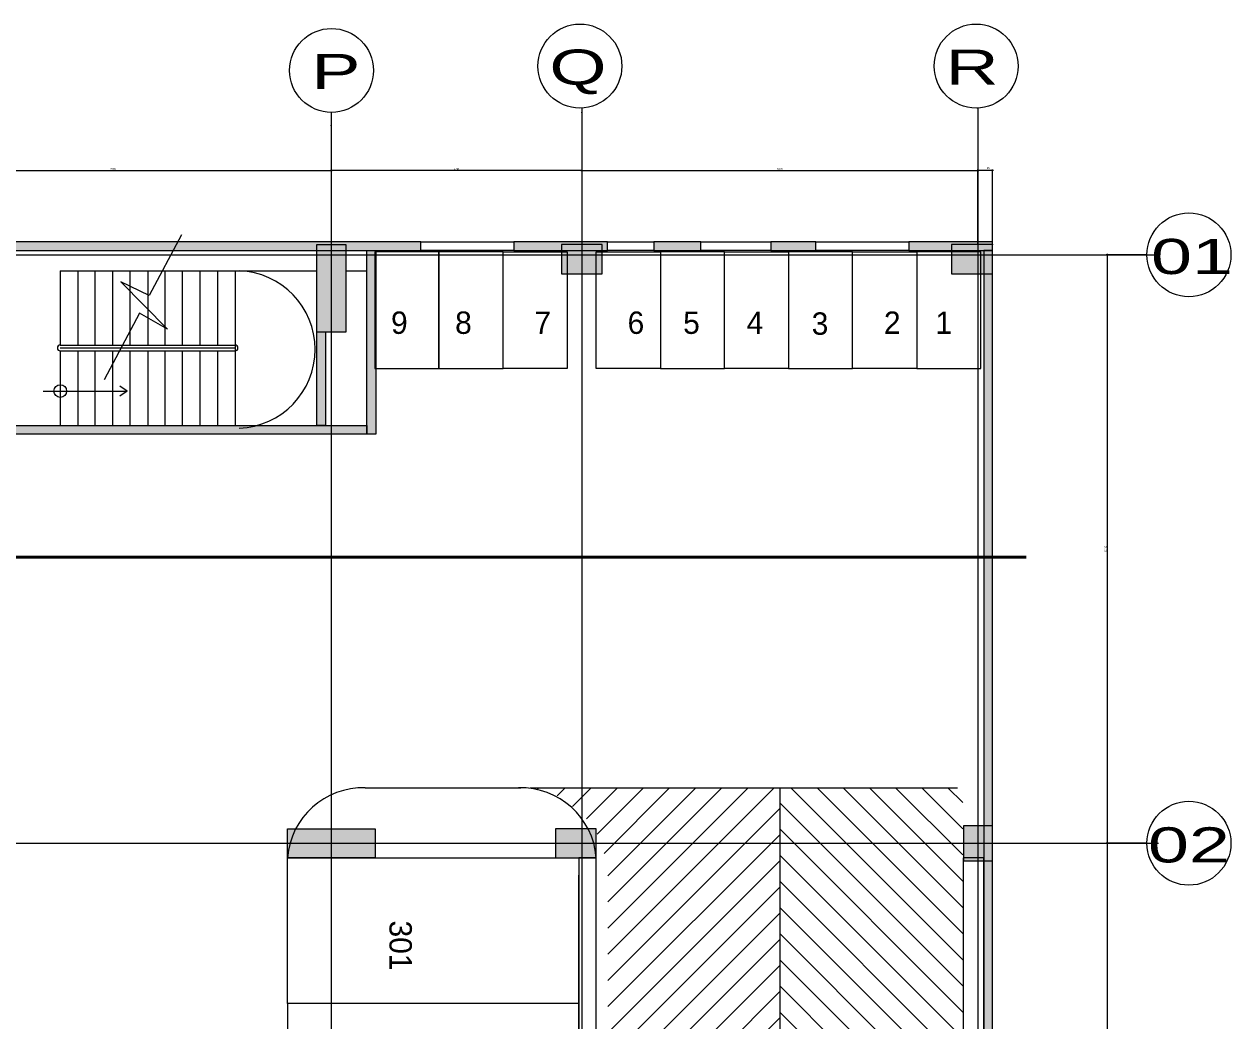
# Model space of a CAD drawing. Header units: metres. Extents: x 31.9 to 92.3, y -29 to 44.
# Drawn here: x 66.23 to 86.94, y 20.8 to 37.91 of the extents above; entities that cross this region are included whole.
import ezdxf

# ---------------------------------------------------------------- set-up
doc = ezdxf.new("R2010")
doc.units = ezdxf.units.M
doc.header["$LTSCALE"] = 100
for name, pattern in [('IMPORT-CENTER _5_', [0.7, 0.3, -0.2, 0, -0.2]), ('IMPORT-DASHED2 _4_', [9.525, 6.35, -3.175]), ('IMPORT-HIDDEN2 _3_', [0.1875, 0.125, -0.0625])]:
    doc.linetypes.add(name, pattern=pattern)
doc.layers.get('0').update_dxf_attribs({"color": 254})
for name, color, linetype, lineweight in [('0-1', 254, 'Continuous', 9), ('A-columnas', 211, 'Continuous', 9), ('AREA PARQUEO', 254, 'Continuous', 9), ('Arqui', 8, 'Continuous', 0), ('EJE-ESTRUCTURA', 254, 'IMPORT-CENTER _5_', 9), ('ET 3-SECLONG - 24 04 24_dwg-1', 254, 'Continuous', 9), ('F-1', 254, 'Continuous', 9), ('F-2', 254, 'Continuous', 9), ('HACHTCOLUMNA', 253, 'Continuous', 9), ('JCA_TEXTO1', 254, 'Continuous', 9), ('Muro', 251, 'Continuous', 35), ('PROYECCION', 254, 'IMPORT-DASHED2 _4_', 9), ('RE-ESTRUCTURA-1', 211, 'IMPORT-HIDDEN2 _3_', 9)]:
    doc.layers.add(name, color=color, linetype=linetype, lineweight=lineweight)
doc.styles.add('ROMANS', font='arial.ttf', dxfattribs={"width": 0.7})
doc.styles.add('style2', font='arial.ttf', dxfattribs={"width": 1.5})
doc.dimstyles.new('1-10', dxfattribs={"dimscale": 10, "dimtxt": 0.0037, "dimasz": 0.001, "dimexe": 0.0018, "dimexo": 0.0018, "dimgap": 0.0005, "dimtad": 1, "dimzin": 4, "dimdsep": 46, "dimtxsty": 'ROMANS', "dimblk": 'ARCHTICK', "dimcen": 0.003, "dimdle": 0.0015, "dimclrd": 1, "dimclre": 1, "dimclrt": 4, "dimadec": 0, "dimazin": 0, "dimtfac": 1, "dimtix": 1, "dimtmove": 2, "dimatfit": 3, "dimldrblk": 'flecha', "dimfxl": 1, "dimtolj": 1, "dimtzin": 4, "dimarcsym": 0})

# ---------------------------------------------------------------- blocks, each defined once
blk = doc.blocks.new('ET 3-SECLONG - 24 04 24_dwg_R21-2125878-NIVEL 03')
at = {"layer": 'F-1'}
for p, q in [((55.833, 28.763), (55.133, 28.763)), ((55.178, 28.763), (55.143, 28.763)), ((55.223, 28.763), (55.153, 28.763)), ((55.223, 28.763), (55.153, 28.763)), ((55.203, 28.763), (55.163, 28.763)), ((55.203, 28.763), (55.173, 28.763)), ((55.178, 28.763), (55.203, 28.763)), ((55.207, 28.763), (55.233, 28.763)), ((55.233, 28.763), (55.213, 28.763)), ((55.245, 28.763), (55.272, 28.763)), ((57.973, 28.763), (55.272, 28.763)), ((55.673, 28.763), (55.833, 28.763)), ((55.723, 28.763), (55.673, 28.763)), ((55.713, 28.763), (55.693, 28.763)), ((55.723, 28.763), (55.723, 28.763)), ((55.843, 28.763), (55.843, 28.763)), ((55.923, 28.763), (55.923, 28.763)), ((56.093, 28.763), (56.493, 28.763)), ((56.113, 28.763), (56.093, 28.763)), ((56.113, 28.763), (56.38, 28.763)), ((58.363, 28.763), (56.213, 28.763)), ((56.224, 28.763), (56.232, 28.763)), ((56.231, 28.763), (56.224, 28.763)), ((56.261, 28.763), (56.231, 28.763)), ((56.232, 28.763), (56.495, 28.763)), ((57.136, 28.763), (56.261, 28.763)), ((56.333, 28.763), (56.323, 28.763)), ((58.193, 28.763), (56.373, 28.763)), ((56.383, 28.763), (56.452, 28.763)), ((56.433, 28.763), (57.753, 28.763)), ((56.495, 28.763), (56.516, 28.763)), ((56.503, 28.763), (57.696, 28.763)), ((56.516, 28.763), (57.058, 28.763)), ((57.753, 28.763), (56.943, 28.763)), ((57.058, 28.763), (57.088, 28.763)), ((57.088, 28.763), (57.166, 28.763)), ((57.113, 28.763), (57.233, 28.763)), ((57.166, 28.763), (57.136, 28.763)), ((57.165, 28.763), (57.195, 28.763)), ((57.165, 28.763), (57.277, 28.763)), ((57.693, 28.763), (57.195, 28.763)), ((57.233, 28.763), (57.243, 28.763)), ((57.306, 28.763), (57.277, 28.763)), ((57.693, 28.763), (57.711, 28.763)), ((57.696, 28.763), (57.711, 28.763)), ((57.696, 28.763), (57.701, 28.763)), ((58.032, 28.763), (57.711, 28.763)), ((57.893, 28.763), (57.769, 28.763)), ((57.898, 28.763), (57.801, 28.763)), ((57.821, 28.763), (57.904, 28.763)), ((57.898, 28.763), (57.911, 28.763)), ((57.906, 28.763), (57.904, 28.763)), ((57.912, 28.763), (57.906, 28.763)), ((57.907, 28.763), (57.907, 28.763)), ((58.022, 28.763), (57.989, 28.763)), ((58.006, 28.763), (58.062, 28.763)), ((58.049, 28.763), (58.033, 28.763)), ((58.049, 28.763), (58.068, 28.763)), ((58.109, 28.763), (58.075, 28.763)), ((58.123, 28.763), (58.093, 28.763)), ((58.112, 28.763), (58.106, 28.763)), ((58.112, 28.763), (58.123, 28.763)), ((58.123, 28.763), (58.123, 28.763)), ((58.383, 28.763), (58.173, 28.763)), ((58.193, 28.763), (58.203, 28.763)), ((58.273, 28.763), (58.973, 28.763)), ((58.323, 28.763), (58.323, 28.763)), ((58.413, 28.763), (58.826, 28.763)), ((58.413, 28.763), (58.833, 28.763)), ((58.443, 28.763), (58.443, 28.763)), ((58.523, 28.763), (58.523, 28.763)), ((59.523, 28.763), (58.873, 28.763)), ((58.973, 28.763), (58.913, 28.763)), ((59.498, 28.763), (58.923, 28.763)), ((59.023, 28.763), (59.049, 28.763)), ((59.023, 28.763), (59.023, 28.763)), ((59.049, 28.763), (59.243, 28.763)), ((59.333, 28.763), (59.343, 28.763)), ((59.368, 28.763), (59.393, 28.763)), ((59.393, 28.763), (59.423, 28.763)), ((59.5, 28.763), (59.472, 28.763)), ((59.527, 28.763), (59.498, 28.763)), ((59.5, 28.763), (59.513, 28.763)), ((59.553, 28.763), (59.523, 28.763))]:
    blk.add_line(p, q, dxfattribs=at)
at = {"layer": 'F-1', "flags": 128}
for points in [[(58.423, 28.763), (55.123, 28.763), (55.133, 28.763), (55.223, 28.763)], [(58.423, 28.763), (55.123, 28.763), (55.123, 28.763)], [(59.433, 28.763), (55.253, 28.763), (55.213, 28.763), (55.143, 28.763), (55.143, 28.763)], [(55.245, 28.763), (55.243, 28.763), (55.213, 28.763), (55.213, 28.763), (55.143, 28.763), (55.163, 28.763)], [(55.207, 28.763), (55.173, 28.763), (55.173, 28.763), (55.193, 28.763)], [(55.363, 28.763), (55.243, 28.763), (55.243, 28.763), (55.203, 28.763), (55.193, 28.763), (55.223, 28.763), (55.233, 28.763), (55.223, 28.763), (55.693, 28.763)], [(56.343, 28.763), (56.323, 28.763), (55.603, 28.763), (55.203, 28.763)], [(55.223, 28.763), (55.603, 28.763), (55.573, 28.763), (55.233, 28.763)], [(55.233, 28.763), (55.693, 28.763), (55.603, 28.763)], [(55.673, 28.763), (55.673, 28.763), (55.603, 28.763)], [(55.693, 28.763), (55.773, 28.763), (56.333, 28.763), (56.323, 28.763)], [(56.373, 28.763), (58.273, 28.763), (58.273, 28.763), (56.323, 28.763), (56.293, 28.763)], [(56.433, 28.763), (56.343, 28.763), (56.363, 28.763), (56.503, 28.763), (56.493, 28.763)], [(56.383, 28.763), (56.383, 28.763), (56.383, 28.763)], [(58.333, 28.763), (56.463, 28.763), (56.453, 28.763)], [(57.983, 28.763), (58.033, 28.763), (58.023, 28.763), (57.973, 28.763), (57.306, 28.763)], [(57.711, 28.763), (58.193, 28.763), (58.293, 28.763)], [(58.443, 28.763), (57.813, 28.763), (57.743, 28.763)], [(58.213, 28.763), (57.763, 28.763), (57.813, 28.763)], [(57.989, 28.763), (57.983, 28.763), (57.973, 28.763), (57.963, 28.763)], [(58.068, 28.763), (58.103, 28.763), (58.093, 28.763), (58.022, 28.763)], [(59.383, 28.763), (58.223, 28.763), (58.063, 28.763)], [(59.409, 28.763), (58.453, 28.763), (58.293, 28.763), (58.403, 28.763), (59.368, 28.763)], [(58.393, 28.763), (58.393, 28.763), (58.383, 28.763), (58.383, 28.763)], [(58.503, 28.763), (58.453, 28.763), (59.403, 28.763), (59.493, 28.763), (59.483, 28.763), (58.813, 28.763)], [(58.803, 28.763), (59.553, 28.763), (59.553, 28.763)], [(59.293, 28.763), (59.423, 28.763), (59.453, 28.763), (59.293, 28.763), (58.973, 28.763), (58.973, 28.763), (59.323, 28.763), (59.413, 28.763), (59.472, 28.763)], [(59.293, 28.763), (59.293, 28.763), (59.293, 28.763)], [(59.473, 28.763), (59.473, 28.763), (59.423, 28.763)], [(59.553, 28.763), (59.533, 28.763), (59.527, 28.763)]]:
    blk.add_lwpolyline(points, dxfattribs=at)
blk = doc.blocks.new('ET 3-SECLONG - 24 04 24_dwg-2120625-NIVEL 03')
at = {"layer": '0-1', "flags": 128}
blk.add_lwpolyline([(75.173, 28.763), (75.174, 28.763), (75.224, 28.763), (75.223, 28.763)], close=True, dxfattribs=at)
at = {"layer": 'A-columnas', "flags": 128}
for points in [[(76.046, 28.763), (38.574, 28.763), (38.574, 28.763), (76.046, 28.763)], [(76.047, 28.763), (38.575, 28.763), (38.575, 28.763), (76.047, 28.763)], [(76.046, 28.763), (38.575, 28.763), (38.575, 28.763), (76.046, 28.763)], [(76.047, 28.763), (38.576, 28.763), (38.576, 28.763), (76.047, 28.763)], [(44.169, 28.763), (75.521, 28.763), (75.521, 28.763), (44.008, 28.763), (44.008, 28.763)], [(44.43, 28.763), (75.175, 28.763), (75.175, 28.763), (44.366, 28.763), (44.365, 28.763)], [(44.365, 28.763), (75.175, 28.763), (75.175, 28.763), (44.365, 28.763)]]:
    blk.add_lwpolyline(points, close=True, dxfattribs=at)
for points in [[(44.118, 28.763), (75.57, 28.763), (75.57, 28.763), (43.993, 28.763), (43.993, 28.763), (44.118, 28.763)], [(82.346, 28.763), (82.346, 28.763), (76.046, 28.763), (76.046, 28.763), (82.346, 28.763)], [(82.347, 28.763), (82.347, 28.763), (76.047, 28.763), (76.047, 28.763), (82.347, 28.763)], [(82.347, 28.763), (82.347, 28.763), (76.048, 28.763), (76.048, 28.763), (82.347, 28.763)]]:
    blk.add_lwpolyline(points, dxfattribs=at)
at = {"layer": 'AREA PARQUEO'}
for p, q in [((78.285, 28.763), (80.418, 28.763)), ((80.419, 28.763), (78.285, 28.763)), ((80.419, 28.763), (78.286, 28.763)), ((80.472, 28.763), (78.338, 28.763)), ((80.472, 28.763), (78.339, 28.763)), ((80.473, 28.763), (78.339, 28.763))]:
    blk.add_line(p, q, dxfattribs=at)
at = {"layer": 'EJE-ESTRUCTURA'}
for p, q in [((71.497, 28.763), (71.502, 28.763)), ((75.796, 28.763), (75.802, 28.763))]:
    blk.add_line(p, q, dxfattribs=at)
at = {"layer": 'F-2', "flags": 128}
for points in [[(72.247, 28.763), (70.747, 28.763), (70.748, 28.763), (72.248, 28.763)], [(72.248, 28.763), (70.748, 28.763), (70.749, 28.763), (72.249, 28.763)], [(72.249, 28.763), (70.749, 28.763), (70.75, 28.763), (72.25, 28.763)], [(72.249, 28.763), (70.749, 28.763), (70.749, 28.763), (72.249, 28.763)], [(72.25, 28.763), (70.75, 28.763), (70.751, 28.763), (72.251, 28.763)], [(72.25, 28.763), (70.75, 28.763), (70.75, 28.763), (72.25, 28.763)], [(72.251, 28.763), (70.751, 28.763), (70.751, 28.763), (72.251, 28.763)], [(72.251, 28.763), (70.751, 28.763), (70.752, 28.763), (72.252, 28.763)], [(76.045, 28.763), (75.546, 28.763), (75.547, 28.763), (76.046, 28.763)], [(76.046, 28.763), (75.547, 28.763), (75.547, 28.763), (76.046, 28.763)], [(76.046, 28.763), (75.547, 28.763), (75.548, 28.763), (76.047, 28.763)], [(76.047, 28.763), (75.548, 28.763), (75.548, 28.763), (76.047, 28.763)], [(82.346, 28.763), (76.046, 28.763), (76.046, 28.763), (82.346, 28.763)], [(82.347, 28.763), (76.047, 28.763), (76.046, 28.763), (82.346, 28.763)], [(82.347, 28.763), (76.047, 28.763), (76.047, 28.763), (82.347, 28.763)], [(82.847, 28.763), (82.347, 28.763), (82.348, 28.763), (82.847, 28.763)], [(82.847, 28.763), (82.348, 28.763), (82.349, 28.763), (82.848, 28.763)], [(82.848, 28.763), (82.349, 28.763), (82.349, 28.763), (82.848, 28.763)], [(82.848, 28.763), (82.349, 28.763), (82.35, 28.763), (82.849, 28.763)]]:
    blk.add_lwpolyline(points, close=True, dxfattribs=at)
at = {"layer": 'HACHTCOLUMNA'}
blk.add_line((83.427, 28.763), (38.194, 28.763), dxfattribs=at)
at = {"layer": 'HACHTCOLUMNA', "flags": 128}
blk.add_lwpolyline([(38.194, 28.763), (82.849, 28.763), (82.849, 28.763), (83.427, 28.763)], dxfattribs=at)
at = {"layer": 'JCA_TEXTO1'}
for p, q in [((72.222, 28.763), (72.222, 28.763)), ((76.523, 28.763), (76.523, 28.763))]:
    blk.add_line(p, q, dxfattribs=at)
at = {"layer": 'Muro'}
for p, q in [((38.194, 28.763), (83.427, 28.763)), ((83.427, 28.763), (38.194, 28.763))]:
    blk.add_line(p, q, dxfattribs=at)
at = {"layer": 'Muro', "flags": 128}
for points in [[(82.847, 28.763), (38.315, 28.763), (38.318, 28.763), (82.849, 28.763)], [(75.549, 28.763), (63.756, 28.763), (63.755, 28.763), (75.548, 28.763)]]:
    blk.add_lwpolyline(points, close=True, dxfattribs=at)
at = {"layer": 'PROYECCION'}
for p, q in [((80.418, 28.763), (71.437, 28.763)), ((80.419, 28.763), (71.437, 28.763)), ((80.419, 28.763), (71.438, 28.763)), ((80.472, 28.763), (71.438, 28.763)), ((80.472, 28.763), (71.439, 28.763)), ((80.473, 28.763), (71.439, 28.763))]:
    blk.add_line(p, q, dxfattribs=at)
at = {"layer": 'PROYECCION', "flags": 128}
for points in [[(75.406, 28.763), (55.35, 28.763), (55.35, 28.763), (75.407, 28.763)], [(63.847, 28.763), (75.442, 28.763), (75.442, 28.763), (63.847, 28.763)], [(75.895, 28.763), (76.045, 28.763), (76.047, 28.763), (75.898, 28.763)], [(82.543, 28.763), (82.693, 28.763), (82.696, 28.763), (82.546, 28.763)]]:
    blk.add_lwpolyline(points, close=True, dxfattribs=at)
at = {"layer": 'RE-ESTRUCTURA-1'}
blk.add_line((82.988, 28.763), (82.989, 28.763), dxfattribs=at)
for p in [(15.853, 0), (15.89, 0), (15.895, 0)]:
    blk.add_blockref('ET 3-SECLONG - 24 04 24_dwg_R21-2125878-NIVEL 03', p)
blk = doc.blocks.new('_ArchTick')
at = {"layer": 'Arqui', "const_width": 0.15}
blk.add_lwpolyline([(-0.5, -0.5), (0.5, 0.5)], dxfattribs=at)
blk = doc.blocks.new('*D22')
at = {"layer": 'Arqui', "lineweight": -2, "transparency": 16777216}
for p, q in [((-49.339, -6656.351), (-49.619, -6656.351)), ((-49.604, -6657.606), (-49.604, -6656.333)), ((-49.354, -6657.606), (-49.354, -6656.333))]:
    blk.add_line(p, q, dxfattribs=at)
at = {"layer": 'Arqui', "transparency": 16777216}
for p in [(-49.604, -6656.351), (-49.604, -6657.624), (-49.354, -6657.624)]:
    blk.add_point(p, dxfattribs=at)
at = {"layer": 'Arqui', "lineweight": -2, "transparency": 16777216, "xscale": 0.01, "yscale": 0.01, "zscale": 0.01, "rotation": 180}
blk.add_blockref('_ArchTick', (-49.604, -6656.351), dxfattribs=at)
at = {"layer": 'Arqui', "lineweight": -2, "transparency": 16777216, "xscale": 0.01, "yscale": 0.01, "zscale": 0.01}
blk.add_blockref('_ArchTick', (-49.354, -6656.351), dxfattribs=at)
at = {"layer": 'Arqui', "transparency": 16777216, "insert": (-49.434, -6656.308), "char_height": 0.037, "attachment_point": 5, "style": 'ROMANS'}
blk.add_mtext('\\A1;.25', dxfattribs=at)
blk = doc.blocks.new('flecha')
at = {"layer": 'Arqui', "lineweight": 0}
h = blk.add_hatch(color=256, dxfattribs=at)
h.dxf.hatch_style = 1
h.paths.add_polyline_path([(0, 0), (2.4, 0.4), (2.4, 0), (4, 0), (4, 0), (2.4, 0), (2.4, -0.4)])
at = {"layer": 'Arqui', "lineweight": 0, "flags": 128}
blk.add_lwpolyline([(0, 0), (2.4, 0.4), (2.4, 0), (2.4, 0), (4, 0), (4, 0), (2.4, 0), (2.4, -0.4), (0, 0)], dxfattribs=at)
blk = doc.blocks.new('*D23')
at = {"layer": 'Arqui', "lineweight": -2, "transparency": 16777216}
for p, q in [((-46.72, -6657.799), (-47.404, -6657.799)), ((-47.386, -6657.784), (-47.386, -6667.914)), ((-46.72, -6667.899), (-47.404, -6667.899))]:
    blk.add_line(p, q, dxfattribs=at)
at = {"layer": 'Arqui', "transparency": 16777216}
for p in [(-46.702, -6657.799), (-47.386, -6667.899), (-46.702, -6667.899)]:
    blk.add_point(p, dxfattribs=at)
at = {"layer": 'Arqui', "lineweight": -2, "transparency": 16777216, "xscale": 0.01, "yscale": 0.01, "zscale": 0.01}
for p, rotation in [((-47.386, -6657.799), 90), ((-47.386, -6667.899), 270)]:
    blk.add_blockref('_ArchTick', p, dxfattribs=dict(at, rotation=rotation))
at = {"layer": 'Arqui', "transparency": 16777216, "insert": (-47.41, -6662.849), "char_height": 0.037, "attachment_point": 5, "rotation": 90, "style": 'ROMANS'}
blk.add_mtext('\\A1;10.10', dxfattribs=at)
blk = doc.blocks.new('*D24')
at = {"layer": 'Arqui', "lineweight": -2, "transparency": 16777216}
for p, q in [((-46.72, -6667.899), (-47.404, -6667.899)), ((-47.386, -6667.884), (-47.386, -6675.914)), ((-46.72, -6675.899), (-47.404, -6675.899))]:
    blk.add_line(p, q, dxfattribs=at)
at = {"layer": 'Arqui', "transparency": 16777216}
for p in [(-46.702, -6667.899), (-47.386, -6675.899), (-46.702, -6675.899)]:
    blk.add_point(p, dxfattribs=at)
at = {"layer": 'Arqui', "lineweight": -2, "transparency": 16777216, "xscale": 0.01, "yscale": 0.01, "zscale": 0.01}
for p, rotation in [((-47.386, -6667.899), 90), ((-47.386, -6675.899), 270)]:
    blk.add_blockref('_ArchTick', p, dxfattribs=dict(at, rotation=rotation))
at = {"layer": 'Arqui', "transparency": 16777216, "insert": (-47.41, -6671.899), "char_height": 0.037, "attachment_point": 5, "rotation": 90, "style": 'ROMANS'}
blk.add_mtext('\\A1;8.00', dxfattribs=at)
blk = doc.blocks.new('*D32')
at = {"layer": 'Arqui', "lineweight": -2, "transparency": 16777216}
for p, q in [((-68.2, -6655.597), (-68.2, -6656.369)), ((-60.702, -6655.597), (-60.702, -6656.369)), ((-68.215, -6656.351), (-60.687, -6656.351))]:
    blk.add_line(p, q, dxfattribs=at)
at = {"layer": 'Arqui', "transparency": 16777216}
for p in [(-68.2, -6655.579), (-60.702, -6655.579), (-60.702, -6656.351)]:
    blk.add_point(p, dxfattribs=at)
at = {"layer": 'Arqui', "lineweight": -2, "transparency": 16777216, "xscale": 0.01, "yscale": 0.01, "zscale": 0.01, "rotation": 180}
blk.add_blockref('_ArchTick', (-68.2, -6656.351), dxfattribs=at)
at = {"layer": 'Arqui', "lineweight": -2, "transparency": 16777216, "xscale": 0.01, "yscale": 0.01, "zscale": 0.01}
blk.add_blockref('_ArchTick', (-60.702, -6656.351), dxfattribs=at)
at = {"layer": 'Arqui', "transparency": 16777216, "insert": (-64.451, -6656.327), "char_height": 0.037, "attachment_point": 5, "style": 'ROMANS'}
blk.add_mtext('\\A1;7.50', dxfattribs=at)
blk = doc.blocks.new('*D35')
at = {"layer": 'Arqui', "lineweight": -2, "transparency": 16777216}
for p, q in [((-56.404, -6655.372), (-56.404, -6656.369)), ((-60.702, -6655.597), (-60.702, -6656.369)), ((-56.389, -6656.351), (-60.717, -6656.351))]:
    blk.add_line(p, q, dxfattribs=at)
at = {"layer": 'Arqui', "transparency": 16777216}
for p in [(-56.404, -6655.354), (-60.702, -6655.579), (-60.702, -6656.351)]:
    blk.add_point(p, dxfattribs=at)
at = {"layer": 'Arqui', "lineweight": -2, "transparency": 16777216, "xscale": 0.01, "yscale": 0.01, "zscale": 0.01, "rotation": 180}
blk.add_blockref('_ArchTick', (-60.702, -6656.351), dxfattribs=at)
at = {"layer": 'Arqui', "lineweight": -2, "transparency": 16777216, "xscale": 0.01, "yscale": 0.01, "zscale": 0.01}
blk.add_blockref('_ArchTick', (-56.404, -6656.351), dxfattribs=at)
at = {"layer": 'Arqui', "transparency": 16777216, "insert": (-58.553, -6656.327), "char_height": 0.037, "attachment_point": 5, "style": 'ROMANS'}
blk.add_mtext('\\A1;4.30', dxfattribs=at)
blk = doc.blocks.new('*D36')
at = {"layer": 'Arqui', "lineweight": -2, "transparency": 16777216}
for p, q in [((-49.604, -6655.297), (-49.604, -6656.369)), ((-56.404, -6655.372), (-56.404, -6656.369)), ((-56.419, -6656.351), (-49.589, -6656.351))]:
    blk.add_line(p, q, dxfattribs=at)
at = {"layer": 'Arqui', "transparency": 16777216}
for p in [(-49.604, -6655.279), (-56.404, -6655.354), (-49.604, -6656.351)]:
    blk.add_point(p, dxfattribs=at)
at = {"layer": 'Arqui', "lineweight": -2, "transparency": 16777216, "xscale": 0.01, "yscale": 0.01, "zscale": 0.01, "rotation": 180}
blk.add_blockref('_ArchTick', (-56.404, -6656.351), dxfattribs=at)
at = {"layer": 'Arqui', "lineweight": -2, "transparency": 16777216, "xscale": 0.01, "yscale": 0.01, "zscale": 0.01}
blk.add_blockref('_ArchTick', (-49.604, -6656.351), dxfattribs=at)
at = {"layer": 'Arqui', "transparency": 16777216, "insert": (-53.004, -6656.327), "char_height": 0.037, "attachment_point": 5, "style": 'ROMANS'}
blk.add_mtext('\\A1;6.80', dxfattribs=at)
blk = doc.blocks.new('estructura etapa 3')
at = {"layer": 'Arqui'}
h = blk.add_hatch(color=256, dxfattribs=at)
h.paths.add_polyline_path([(-91.651, -6658.124), (-91.651, -6657.624), (-92.35, -6657.624), (-92.35, -6658.124)])
h.paths.add_polyline_path([(-49.354, -6658.124), (-49.354, -6657.624), (-50.055, -6657.624), (-50.055, -6658.124)])
h.paths.add_polyline_path([(-56.053, -6658.124), (-56.053, -6657.624), (-56.753, -6657.624), (-56.753, -6658.124)])
h.paths.add_polyline_path([(-76.45, -6659.124), (-76.95, -6659.124), (-76.95, -6657.624), (-76.45, -6657.624)])
h.paths.add_polyline_path([(-83.95, -6659.124), (-84.45, -6659.124), (-84.45, -6657.624), (-83.95, -6657.624)])
h.paths.add_polyline_path([(-60.452, -6659.124), (-60.952, -6659.124), (-60.952, -6657.624), (-60.452, -6657.624)])
h.paths.add_polyline_path([(-67.95, -6659.124), (-68.45, -6659.124), (-68.45, -6657.624), (-67.95, -6657.624)])
h.paths.add_polyline_path([(-91.85, -6668.199), (-91.851, -6667.599), (-92.35, -6667.599), (-92.349, -6668.199)])
h.paths.add_polyline_path([(-49.354, -6668.199), (-49.354, -6667.599), (-49.854, -6667.599), (-49.854, -6668.199)])
h.paths.add_polyline_path([(-56.154, -6668.149), (-56.154, -6667.649), (-56.854, -6667.649), (-56.854, -6668.149)])
h.paths.add_polyline_path([(-59.952, -6667.649), (-59.952, -6668.149), (-61.452, -6668.149), (-61.452, -6667.649)])
h.paths.add_polyline_path([(-75.95, -6667.649), (-75.95, -6668.149), (-77.45, -6668.149), (-77.45, -6667.649)])
h.paths.add_polyline_path([(-68.95, -6667.649), (-68.95, -6668.149), (-67.45, -6668.149), (-67.45, -6667.649)])
h.paths.add_polyline_path([(-84.95, -6667.649), (-84.95, -6668.149), (-83.45, -6668.149), (-83.45, -6667.649)])
h.paths.add_polyline_path([(-91.85, -6676.199), (-91.85, -6675.599), (-92.349, -6675.599), (-92.349, -6676.199)])
h.paths.add_polyline_path([(-49.354, -6676.199), (-49.354, -6675.599), (-49.854, -6675.599), (-49.854, -6676.199)])
h.paths.add_polyline_path([(-56.154, -6676.149), (-56.154, -6675.649), (-56.754, -6675.649), (-56.754, -6676.149)])
h.paths.add_polyline_path([(-59.952, -6675.649), (-59.952, -6676.149), (-61.452, -6676.149), (-61.452, -6675.649)])
h.paths.add_polyline_path([(-75.95, -6675.649), (-75.95, -6676.149), (-77.45, -6676.149), (-77.45, -6675.649)])
h.paths.add_polyline_path([(-68.95, -6675.649), (-68.95, -6676.149), (-67.45, -6676.149), (-67.45, -6675.649)])
h.paths.add_polyline_path([(-84.95, -6675.649), (-84.95, -6676.149), (-83.45, -6676.149), (-83.45, -6675.649)])
h.paths.add_polyline_path([(-91.847, -6686.299), (-91.851, -6685.699), (-92.35, -6685.699), (-92.346, -6686.299)])
h.paths.add_polyline_path([(-49.354, -6686.299), (-49.354, -6685.699), (-49.854, -6685.699), (-49.854, -6686.299)])
h.paths.add_polyline_path([(-56.154, -6686.249), (-56.154, -6685.749), (-56.754, -6685.749), (-56.754, -6686.249)])
h.paths.add_polyline_path([(-59.952, -6685.749), (-59.952, -6686.249), (-61.452, -6686.249), (-61.452, -6685.749)])
h.paths.add_polyline_path([(-75.95, -6685.749), (-75.95, -6686.249), (-77.45, -6686.249), (-77.45, -6685.749)])
h.paths.add_polyline_path([(-68.95, -6685.749), (-68.95, -6686.249), (-67.45, -6686.249), (-67.45, -6685.749)])
h.paths.add_polyline_path([(-84.95, -6685.749), (-84.95, -6686.249), (-83.45, -6686.249), (-83.45, -6685.749)])
h.paths.add_polyline_path([(-49.353, -6694.294), (-49.354, -6693.699), (-49.855, -6693.699), (-49.854, -6694.294)])
h.paths.add_polyline_path([(-56.054, -6694.249), (-56.054, -6693.749), (-56.753, -6693.749), (-56.753, -6694.249)])
h.paths.add_polyline_path([(-91.651, -6694.249), (-91.651, -6693.749), (-92.35, -6693.749), (-92.35, -6694.249)])
h.paths.add_polyline_path([(-59.952, -6693.749), (-59.952, -6694.249), (-61.452, -6694.249), (-61.452, -6693.749)])
h.paths.add_polyline_path([(-75.95, -6693.749), (-75.95, -6694.249), (-77.45, -6694.249), (-77.45, -6693.749)])
h.paths.add_polyline_path([(-68.95, -6693.749), (-68.95, -6694.249), (-67.45, -6694.249), (-67.45, -6693.749)])
h.paths.add_polyline_path([(-84.95, -6693.749), (-84.95, -6694.249), (-83.45, -6694.249), (-83.45, -6693.749)])
h.paths.add_polyline_path([(-49.358, -6703.974), (-49.353, -6703.374), (-49.854, -6703.374), (-49.859, -6703.974)])
h.paths.add_polyline_path([(-56.054, -6703.924), (-56.054, -6703.424), (-56.753, -6703.424), (-56.753, -6703.924)])
h.paths.add_polyline_path([(-67.95, -6704.924), (-67.95, -6703.424), (-68.45, -6703.424), (-68.45, -6704.924)])
h.paths.add_polyline_path([(-91.651, -6703.924), (-91.651, -6703.424), (-92.35, -6703.424), (-92.35, -6703.924)])
h.paths.add_polyline_path([(-61.847, -6703.424), (-60.347, -6703.424), (-60.347, -6703.924), (-61.847, -6703.924)])
h.paths.add_polyline_path([(-83.95, -6704.924), (-83.95, -6703.424), (-84.45, -6703.424), (-84.45, -6704.924)])
h.paths.add_polyline_path([(-76.45, -6704.924), (-76.45, -6703.424), (-76.95, -6703.424), (-76.95, -6704.924)])
h.paths.add_polyline_path([(-49.354, -6711.949), (-49.354, -6711.449), (-50.054, -6711.449), (-50.054, -6711.949)])
h.paths.add_polyline_path([(-55.954, -6711.949), (-55.954, -6711.449), (-56.654, -6711.449), (-56.654, -6711.949)])
h.paths.add_polyline_path([(-91.65, -6711.949), (-91.65, -6711.449), (-92.35, -6711.449), (-92.35, -6711.949)])
h.paths.add_polyline_path([(-60.952, -6711.949), (-60.952, -6709.549), (-60.452, -6709.549), (-60.452, -6711.949)])
h.paths.add_polyline_path([(-68.45, -6709.549), (-68.45, -6711.949), (-67.95, -6711.949), (-67.95, -6709.549)])
h.paths.add_polyline_path([(-76.95, -6709.549), (-76.95, -6711.949), (-76.45, -6711.949), (-76.45, -6709.549)])
h.paths.add_polyline_path([(-83.95, -6709.549), (-83.95, -6711.949), (-84.45, -6711.949), (-84.45, -6709.549)])
for p, q in [((-56.404, -6655.279), (-56.404, -6714.839)), ((-49.604, -6655.279), (-49.604, -6714.839)), ((-60.702, -6655.354), (-60.702, -6714.914)), ((-60.702, -6655.354), (-60.702, -6714.914)), ((-92.986, -6657.799), (-46.502, -6657.799)), ((-93.028, -6667.899), (-46.502, -6667.899))]:
    blk.add_line(p, q, dxfattribs=at)
for points in [[(-60.452, -6659.124), (-60.952, -6659.124), (-60.952, -6657.624), (-60.452, -6657.624)], [(-56.053, -6658.124), (-56.053, -6657.624), (-56.753, -6657.624), (-56.753, -6658.124)], [(-49.354, -6658.124), (-49.354, -6657.624), (-50.055, -6657.624), (-50.055, -6658.124)], [(-59.952, -6667.649), (-59.952, -6668.149), (-61.452, -6668.149), (-61.452, -6667.649)], [(-56.154, -6668.149), (-56.154, -6667.649), (-56.854, -6667.649), (-56.854, -6668.149)], [(-49.354, -6668.199), (-49.354, -6667.599), (-49.854, -6667.599), (-49.854, -6668.199)]]:
    blk.add_lwpolyline(points, close=True, dxfattribs=at)
for centre in [(-56.435, -6654.559), (-56.435, -6654.559), (-49.635, -6654.559), (-49.635, -6654.559), (-60.699, -6654.634), (-45.982, -6657.799), (-45.982, -6667.899)]:
    blk.add_circle(centre, 0.72, dxfattribs=at)
at = {"layer": 'Arqui', "style": 'style2', "width": 1.5}
for s, height, p in [('Q', 0.603, (-56.96, -6654.879)), ('R', 0.603, (-50.16, -6654.879)), ('P', 0.603, (-61.044, -6654.954)), ('01', 0.6031, (-46.633, -6658.129)), ('02', 0.6031, (-46.685, -6668.229))]:
    blk.add_text(s, height=height, rotation=0.0293, dxfattribs=at).set_placement(p)
at = {"layer": 'Arqui'}
for base, p1, p2, picture, middle in [((-49.604, -6656.351), (-56.404, -6655.354), (-49.604, -6655.279), '*D36', (-53.004, -6656.327)), ((-60.702, -6656.351), (-68.2, -6655.579), (-60.702, -6655.579), '*D32', (-64.451, -6656.327))]:
    dim = blk.add_linear_dim(base=base, p1=p1, p2=p2, dimstyle='1-10', dxfattribs=at)
    dim.commit()
    dim.dimension.update_dxf_attribs({"geometry": picture, "text_midpoint": middle})
for base, p1, p2, angle, picture, middle in [((-60.702, -6656.351), (-56.404, -6655.354), (-60.702, -6655.579), 180, '*D35', (-58.553, -6656.327)), ((-47.386, -6667.899), (-46.702, -6657.799), (-46.702, -6667.899), 90, '*D23', (-47.41, -6662.849)), ((-47.386, -6675.899), (-46.702, -6667.899), (-46.702, -6675.899), 90, '*D24', (-47.41, -6671.899))]:
    dim = blk.add_linear_dim(base=base, p1=p1, p2=p2, angle=angle, dimstyle='1-10', dxfattribs=at)
    dim.commit()
    dim.dimension.update_dxf_attribs({"geometry": picture, "text_midpoint": middle})
dim = blk.add_linear_dim(base=(-49.604, -6656.351), p1=(-49.354, -6657.624), p2=(-49.604, -6657.624), dimstyle='1-10', dxfattribs=at)
dim.commit()
dim.dimension.update_dxf_attribs({"geometry": '*D22', "text_midpoint": (-49.434, -6656.308), "dimtype": 128})
blk = doc.blocks.new('A$C59bbb444')
at = {"layer": 'Arqui', "ltscale": 0.03}
h = blk.add_hatch(color=256, dxfattribs=at)
h.dxf.hatch_style = 1
h.paths.add_polyline_path([(50.966, 63), (50.966, 63.15)], flags=17)
h.paths.add_polyline_path([(50.966, 63), (50.966, 63.15), (49.533, 63.15), (49.533, 63)])
h.paths.add_polyline_path([(47.933, 63), (47.933, 63.15), (47.164, 63.15), (47.164, 63), (45.964, 63), (45.964, 63.15), (45.157, 63.15), (45.157, 63)])
h.paths.add_polyline_path([(44.357, 63), (44.357, 63.15), (42.754, 63.15), (42.754, 63)])
h.paths.add_polyline_path([(41.154, 63), (41.154, 63.15), (31.388, 63.15), (31.388, 63)])
h.paths.add_polyline_path([(29.788, 63), (29.788, 63.15), (27.788, 63.15), (27.788, 63)])
h.paths.add_polyline_path([(26.189, 63), (26.189, 63.15), (24.887, 63.15), (24.887, 63)])
h.paths.add_polyline_path([(24.087, 63), (24.087, 63.15), (22.717, 63.15), (22.717, 63)])
h.paths.add_polyline_path([(21.917, 63.001), (21.917, 63.151), (20.115, 63.15), (20.115, 63)])
h.paths.add_polyline_path([(18.515, 63.001), (18.515, 63.151), (17.912, 63.15), (17.912, 63)])
h.paths.add_polyline_path([(16.712, 63), (16.712, 63.15), (13.512, 63.151), (13.512, 63.001)])
h.paths.add_polyline_path([(12.312, 63), (12.312, 63.15), (11.711, 63.151), (11.711, 63.001), (10.911, 63.002), (10.911, 63.151), (6.085, 63.151), (6.085, 63.001), (10.972, 63.002), (12.972, 63.001)])
at = {"layer": 'Arqui'}
h = blk.add_hatch(color=256, dxfattribs=at)
h.paths.add_polyline_path([(40.381, 59.846), (40.231, 59.846), (40.231, 63.001), (40.381, 63.001)])
h.paths.add_polyline_path([(31.871, 59.846), (31.871, 59.996), (40.231, 59.996), (40.231, 59.846)])
h.paths.add_polyline_path([(39.519, 59.996), (39.369, 59.996), (39.369, 61.601), (39.519, 61.601)])
h.paths.add_polyline_path([(32.021, 60.993), (31.871, 60.993), (31.871, 61.601), (32.021, 61.601)])
edge = h.paths.add_edge_path()
edge.add_line((39.369, 62.651), (39.369, 62.801))
edge.add_line((39.369, 62.801), (39.369, 62.651))
at = {"layer": 'Arqui', "ltscale": 0.3}
h = blk.add_hatch(color=256, dxfattribs=at)
h.dxf.hatch_style = 1
h.paths.add_polyline_path([(50.967, 63.001), (50.817, 63.001), (50.817, 16.174), (50.967, 16.174)])
at = {"layer": 'Arqui'}
h = blk.add_hatch(dxfattribs=at)
h.set_pattern_fill('ANSI31', color=256, scale=0.1, angle=-41.916, style=0)
h.set_pattern_definition([(45, (45.705, 30.91688), (-0.2245064, 0.2245064), [])])
h.paths.add_polyline_path([(47.316, 53.776), (47.316, 26.476), (44.366, 26.476), (44.366, 52.426), (44.227, 52.916), (43.935, 53.333), (43.521, 53.63), (43.033, 53.776)])
h = blk.add_hatch(dxfattribs=at)
h.set_pattern_fill('ANSI31', color=256, scale=0.1, angle=-41.916, style=0)
h.set_pattern_definition([(135, (49.02732, 30.91688), (0.2245064, 0.2245064), [])])
h.paths.add_polyline_path([(47.316, 53.776), (47.316, 26.476), (50.476, 26.476), (50.456, 53.776)])
for p, q in [((34.967, 62.651), (34.967, 61.376)), ((34.967, 62.651), (34.967, 61.376)), ((34.967, 62.651), (39.369, 62.651)), ((35.267, 62.651), (35.267, 61.376)), ((35.267, 62.651), (39.369, 62.651)), ((35.567, 61.376), (35.567, 62.651)), ((35.867, 61.376), (35.867, 62.651)), ((36.167, 61.376), (36.167, 62.651)), ((36.467, 62.651), (36.467, 61.376)), ((36.767, 61.376), (36.767, 62.651)), ((37.067, 61.376), (37.067, 62.651)), ((37.367, 61.376), (37.367, 62.651)), ((37.667, 62.651), (37.667, 61.376)), ((37.967, 62.651), (37.967, 59.996, -201.258)), ((39.869, 62.651), (40.231, 62.651)), ((34.967, 61.376), (37.967, 61.376)), ((34.967, 61.326), (37.967, 61.326)), ((34.967, 61.276), (34.967, 59.996)), ((34.967, 61.276), (37.967, 61.276)), ((34.967, 61.276), (34.967, 59.996)), ((35.267, 61.276), (35.267, 59.996)), ((35.267, 61.276), (35.267, 59.996)), ((35.567, 59.996), (35.567, 61.276)), ((35.567, 59.996), (35.567, 61.276)), ((35.867, 59.996), (35.867, 61.276)), ((36.167, 59.996), (36.167, 61.276)), ((36.467, 61.276), (36.467, 59.996)), ((36.767, 59.996), (36.767, 61.276)), ((37.067, 59.996), (37.067, 61.276)), ((37.367, 59.996), (37.367, 61.276)), ((37.667, 61.276), (37.667, 59.996)), ((40.202, 53.776), (42.869, 53.776)), ((43.033, 53.776), (50.366, 53.776)), ((47.316, 53.776), (47.316, 26.476)), ((43.869, 35.127), (43.869, 52.276))]:
    blk.add_line(p, q, dxfattribs=at)
for points in [[(37.046, 63.268), (36.49, 62.224), (36.009, 62.463), (36.808, 61.649), (36.329, 61.922), (35.72, 60.78)], [(34.675, 60.586), (36.117, 60.586), (35.987, 60.672)], [(34.675, 60.586), (36.117, 60.586), (35.987, 60.672)], [(34.675, 60.586), (36.117, 60.586), (35.987, 60.499)], [(34.675, 60.586), (36.117, 60.586), (35.987, 60.499)]]:
    blk.add_lwpolyline(points, dxfattribs=at)
for points in [[(41.154, 63), (41.154, 63.15), (31.388, 63.15), (31.388, 63)], [(40.381, 59.846), (40.231, 59.846), (40.231, 63.001), (40.381, 63.001)], [(40.381, 59.846), (40.231, 59.846), (40.231, 63.001), (40.381, 63.001)], [(41.467, 62.976), (40.368, 62.976), (40.368, 60.976), (41.467, 60.976)], [(41.154, 63.15), (42.754, 63.15), (42.754, 63), (41.154, 63.001)], [(42.567, 62.976), (41.467, 62.976), (41.467, 60.976), (42.567, 60.976)], [(42.567, 62.976), (43.667, 62.976), (43.667, 60.976), (42.567, 60.976)], [(44.357, 63), (44.357, 63.15), (42.754, 63.15), (42.754, 63)], [(44.167, 62.976), (45.267, 62.976), (45.267, 60.976), (44.167, 60.976)], [(44.357, 63.15), (45.157, 63.15), (45.157, 63), (44.357, 63)], [(45.964, 63), (45.964, 63.15), (45.157, 63.15), (45.157, 63)], [(46.367, 62.976), (45.267, 62.976), (45.267, 60.976), (46.367, 60.976)], [(45.964, 63.15), (47.164, 63.15), (47.164, 63), (45.964, 63)], [(46.367, 62.976), (47.467, 62.976), (47.467, 60.976), (46.367, 60.976)], [(47.933, 63), (47.933, 63.15), (47.164, 63.15), (47.164, 63)], [(48.566, 62.976), (47.467, 62.976), (47.467, 60.976), (48.566, 60.976)], [(47.933, 63.15), (49.533, 63.15), (49.533, 63), (47.933, 63)], [(48.566, 62.976), (49.666, 62.976), (49.666, 60.976), (48.566, 60.976)], [(50.966, 63), (50.966, 63.15), (49.533, 63.15), (49.533, 63)], [(50.766, 62.976), (49.666, 62.976), (49.666, 60.976), (50.766, 60.976)], [(50.967, 63.001), (50.817, 63.001), (50.817, 16.174), (50.967, 16.174)], [(39.519, 59.996), (39.369, 59.996), (39.369, 61.601), (39.519, 61.601)], [(39.519, 59.996), (39.369, 59.996), (39.369, 61.601), (39.519, 61.601)], [(31.871, 59.846), (31.871, 59.996), (40.231, 59.996), (40.231, 59.846)], [(31.871, 59.846), (31.871, 59.996), (40.231, 59.996), (40.231, 59.846)], [(38.869, 50.073), (38.869, 52.576), (43.869, 52.576), (43.869, 50.073)], [(44.166, 52.576), (43.869, 52.576), (43.869, 26.976), (44.166, 26.976)], [(50.817, 52.576), (50.466, 52.576), (50.466, 26.976), (50.817, 26.976)], [(38.869, 50.073), (38.869, 47.578), (43.869, 47.578), (43.869, 50.073)]]:
    blk.add_lwpolyline(points, close=True, dxfattribs=at)
at = {"layer": 'Arqui', "elevation": -201.258}
for points in [[(39.519, 59.996), (39.369, 59.996), (39.369, 61.601), (39.519, 61.601)], [(31.871, 59.846), (31.871, 59.996), (40.231, 59.996), (40.231, 59.846)]]:
    blk.add_lwpolyline(points, close=True, dxfattribs=at)
at = {"layer": 'Arqui'}
blk.add_circle((34.967, 60.586), 0.109, dxfattribs=at)
blk.add_circle((34.967, 60.586), 0.109, dxfattribs=at)
for centre, radius, start, end in [((37.991, 61.301), 1.351, 271.9764, 88.0236), ((37.991, 61.301), 1.351, 271.9764, 88.0236), ((34.967, 61.326), 0.05, 90, 270), ((34.967, 61.326), 0.05, 90, 270), ((37.967, 61.326), 0.05, 270, 90), ((40.165, 52.476), 1.301, 88.3967, 175.5945), ((42.869, 52.476), 1.301, 4.4055, 91.6033)]:
    blk.add_arc(centre, radius, start, end, dxfattribs=at)
blk.add_blockref('estructura etapa 3', (100.321, 6720.724), dxfattribs=at)
at = {"layer": 'Arqui', "char_height": 0.384}
for s, insert, attachment_point, rotation in [('9', (40.644, 61.952), 1, 360), ('8', (41.744, 61.952), 1, 360), ('7', (43.39, 61.952), 3, 0), ('6', (44.99, 61.952), 3, 0), ('5', (45.658, 61.952), 1, 360), ('4', (47.033, 61.952), 3, 0), ('3', (47.864, 61.937), 1, 360), ('2', (49.389, 61.952), 3, 0), ('1', (50.274, 61.952), 3, 0), ('301', (41.001, 51.498), 1, 270)]:
    blk.add_mtext_dynamic_manual_height_columns(s, width=0.89145, gutter_width=5, heights=[0], dxfattribs=dict(at, insert=insert, attachment_point=attachment_point, rotation=rotation))

msp = doc.modelspace()

# ---------------------------------------------------------------- block references
at = {"layer": 'Arqui'}
msp.add_blockref('A$C59bbb444', (31.881, -28.974), dxfattribs=at)
at = {"layer": 'ET 3-SECLONG - 24 04 24_dwg-1'}
msp.add_blockref('ET 3-SECLONG - 24 04 24_dwg-2120625-NIVEL 03', (0, 0), dxfattribs=at)

doc.saveas('drawing.dxf')
